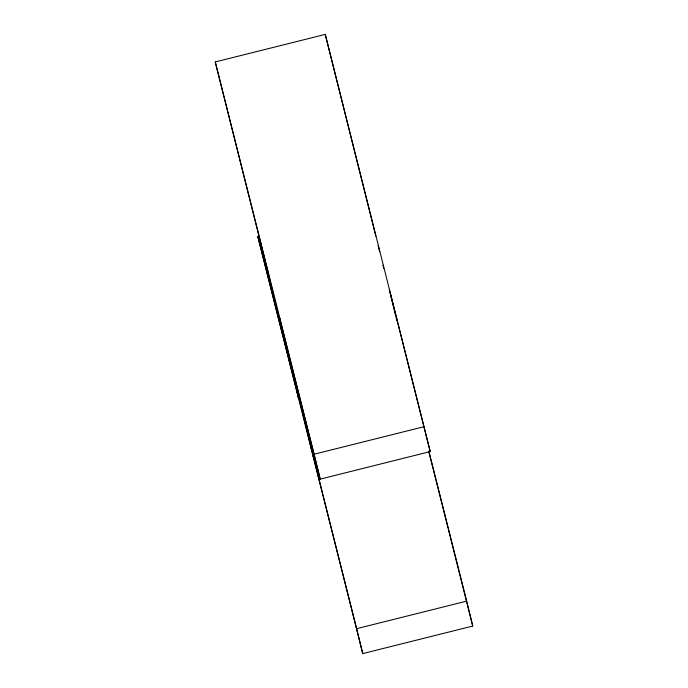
<?xml version="1.0" encoding="UTF-8"?>
<svg xmlns="http://www.w3.org/2000/svg" width="688" height="688" viewBox="0 0 688 688"><rect width="100%" height="100%" fill="white"/><g stroke="black" fill="none" stroke-linecap="round" stroke-linejoin="round"><path stroke-width="1.03" d="M260.898 243.87L215.249 61.946L325.261 34.4L430.215 451.586L320.212 479.132L281.065 323.885M320.212 479.132L314.132 454.209L424.143 426.663M466.67 601.131L472.751 626.054L362.739 653.6L356.668 628.677L466.67 601.131L428.891 451.233M279.741 318.682L279.294 317.03L279.603 318.398M298.257 396.856L298.712 398.541L298.214 396.426M390.251 293.105L389.313 289.571L389.546 290.577M279.939 319.464L280.446 321.442M297.543 394.104L298.05 396.082M390.457 293.914L397.776 322.878M281.444 325.364L279.328 317.159L310.606 445.6M296.554 390.182L297.242 392.917M354.509 151.257L325.261 34.4M354.767 152.28L375.854 236.19M398.025 323.902L406.789 358.629M407.038 359.652L425.322 432.176M425.58 433.199L430.215 451.586M428.968 452.394L435.667 478.96M435.925 479.975L448.026 527.988M448.284 529.012L472.751 626.054M215.249 61.946L314.132 454.209M356.668 628.677L318.406 476.904M362.739 653.6L257.785 236.414L298.687 398.429L267.383 269.945M260.365 241.746L262.283 249.417M315.706 466.129L318.63 477.782M261.904 247.895L263.667 254.956M263.427 253.967L266.97 268.268M313.608 457.718L310.365 444.594M313.04 455.413L316.084 467.651M264.846 259.668L265.276 261.431M266.454 266.179L267.623 270.943M310.89 446.727L311.535 449.359M389.993 292.434L393.536 306.977M393.794 308.009L395.566 315.285M396.073 317.357L396.83 320.47M378.142 245.478L379.656 251.713M382.949 265.207L383.706 268.329"/></g></svg>
